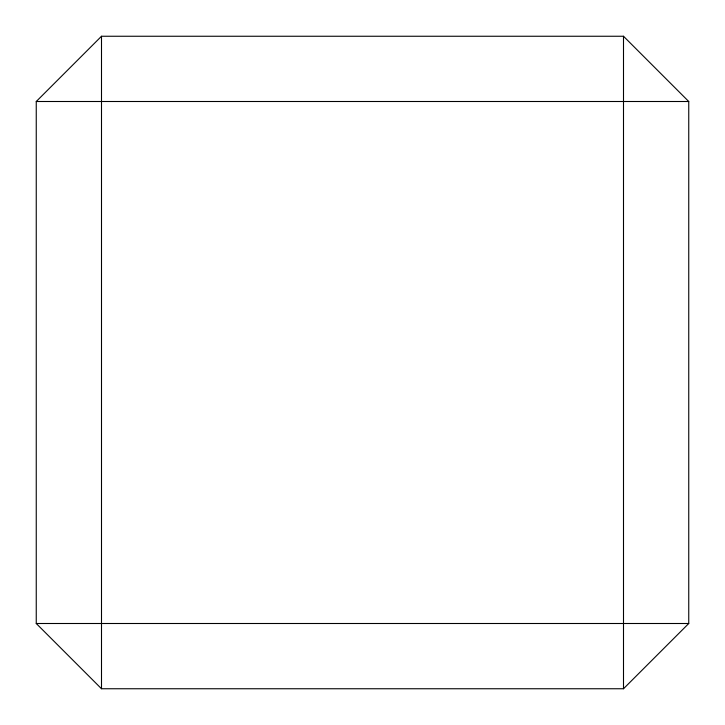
<?xml version="1.0" encoding="UTF-8"?>
<svg xmlns="http://www.w3.org/2000/svg" width="725" height="725" viewBox="0 0 725 725"><rect width="100%" height="100%" fill="white"/><g stroke="black" fill="none" stroke-linecap="round" stroke-linejoin="round"><path stroke-width="1.09" d="M101.5 688.75L101.5 36.25L623.5 36.25L688.75 101.5L688.75 623.5L623.5 688.75L101.5 688.75L36.25 623.5L36.25 101.5L101.5 36.25M623.5 688.75L623.5 36.25M36.25 101.5L688.75 101.5M36.25 623.5L688.75 623.5"/></g></svg>
